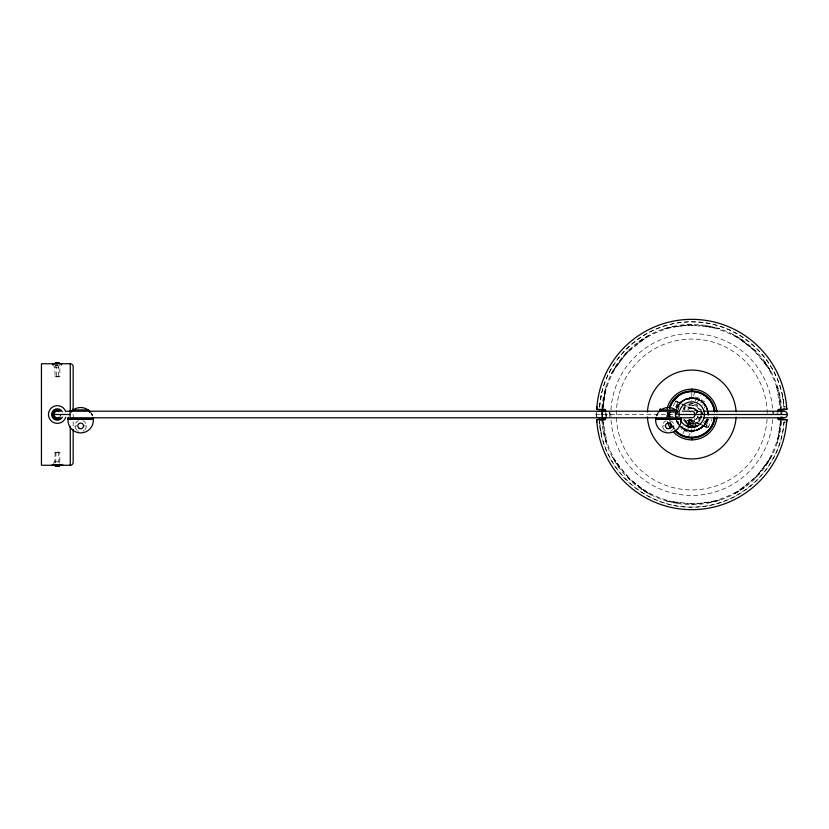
<?xml version="1.0" encoding="UTF-8"?>
<svg xmlns="http://www.w3.org/2000/svg" width="829" height="829" viewBox="0 0 829 829"><rect width="100%" height="100%" fill="white"/><g stroke="black" fill="none" stroke-linecap="round" stroke-linejoin="round"><path stroke-width="0.62" stroke-dasharray="4.14 3.11" d="M669.065 412.935L669.003 416.376L668.941 415.37M675.635 418.137L675.407 412.096A16.601 16.57 -5.2 0 0 675.428 417.07A16.601 16.57 2.3 0 1 675.407 412.096L675.448 417.184A16.601 16.57 0.3 0 1 675.376 412.262M667.718 416.241L667.832 411.63M675.687 413.008L675.697 416.324A16.238 16.207 -6.5 0 1 675.77 412.106L675.884 417.702M686.381 422.925L686.443 421.474L687.542 420.479M689.956 421.619L689.251 423.837M599.429 407.246L599.45 406.884A92.63 92.63 0 0 1 691.769 321.87C738.525 321.113 781.001 360.242 784.089 406.884L784.11 407.246M599.274 419.578C601.077 467.224 644.102 507.949 691.769 507.13A92.63 92.63 0 0 0 784.089 422.116L784.11 421.754M667.884 412.127L667.873 416.686M602.476 411.961L602.227 414.5L602.517 412.054M602.859 408.158L606.082 386.656L602.59 409.443M780.68 420.842L777.447 442.344L780.752 420.831A89.242 89.242 0 0 1 691.127 503.742A89.242 89.242 0 0 1 602.673 419.588M675.252 413.816L675.469 411.681M602.797 409.599L604.952 391.236L602.476 409.599M780.597 420.624L778.586 437.764L780.897 420.624M596.953 416.832L595.989 414.5L596.953 412.168M599.616 406.894C602.351 360.2 645.117 321.124 691.769 321.87A92.63 92.63 0 0 1 784.089 406.884L786.628 406.884M783.923 422.106C781.187 468.799 738.421 507.876 691.769 507.13A92.63 92.63 0 0 1 599.45 422.116L599.429 421.754M602.144 412.054L601.813 414.5L602.206 411.972M599.636 406.946L601.605 393.278M776.856 413.474L777.011 412.707M773.882 412.469L773.644 413.464L773.892 412.427M705.624 422.842L707.127 419.671C704.008 429.992 689.904 434.23 681.656 427.163C686.091 430.707 692.381 431.66 697.676 429.588A17.305 17.305 0 0 0 702.919 426.293A18.404 18.404 0 0 0 704.909 424.189L707.52 419.267M692.391 431.028C700.028 430.593 706.153 425.526 707.873 418.262M707.096 418.759L703.313 425.432L699.894 423.857M707.769 418.707A16.663 16.632 24.8 0 1 704.474 425.09L702.982 426.645L705.738 423.35L707.562 419.412M706.878 420.054L704.422 424.614L699.189 428.873M656.661 415.547L657.107 414.583M60.175 416.148L60.507 415.35M602.144 416.148L602.144 412.852M656.444 415.816L658.071 412.749M781.063 413.65L781.395 412.852M694.329 430.842L697.365 430.064A16.601 16.57 54.8 0 0 705.064 424.344L707.23 420.365M656.547 415.826L657.76 413.453M676.412 409.329L677.915 406.158L676.91 408.272M707.127 419.671C704.93 426.189 698.391 430.893 691.469 430.676M59.439 364.884L58.434 367.174L58.268 377.071M707.324 421.671L708.121 419.951M673.345 405.972L674.941 402.521L677.821 403.858L676.215 407.329M675.645 407.039L677.78 402.438M677.366 407.858L679.5 403.236L675.469 401.371M683.106 409.795L685.231 405.215L696.536 404.189L702.35 412.448M684.246 409.609L685.863 406.117L696.08 405.194L701.987 413.578L684.775 405.671M695.22 391.92L692.992 396.739A17.803 17.803 0 0 1 704.515 402.065L706.743 397.246M690.07 422.199L690.07 422.334A1.907 1.907 0 0 1 687.168 423.888L688.723 420.448M682.92 433.629L685.521 427.992M687.624 423.453L688.723 421.091M697.541 402.013L700.619 395.371M688.319 437.08L690.536 432.261A17.803 17.803 0 0 1 680.961 428.655M701.448 414.738L697.676 422.883L687.459 423.806L684.505 419.619M699.904 420.344L701.489 416.914M706.598 420.956A16.238 16.207 23.5 0 1 704.422 424.572A16.238 16.207 53.5 0 1 697.686 429.546L696.619 430.313M706.992 419.37L704.028 425.764L708.868 428.002M708.38 419.391L705.717 425.142L708.598 426.479M705.759 426.562L708.961 419.661M708.059 427.629L711.79 419.567M706.743 421.515L705.013 424.407L705.655 423.484M676.941 408.044C681.469 395.941 700.267 395.091 705.925 406.676C700.464 395.651 682.982 395.744 677.552 406.728M656.806 414.925L658.309 412.448M688.567 398.272L692.598 397.982C686.018 397.599 679.469 401.537 676.754 407.557L677.283 406.511M657.128 414.531L657.853 413.319M676.754 407.557L680.557 402.355L679.801 403.091M611.501 373.599L618.88 361.548M772.037 455.401L764.659 467.452M55.978 451.929L55.75 461.826L54.341 464.116M706.598 421.816L704.909 424.189A18.331 18.331 0 0 1 702.919 426.303M677.884 405.516L678.526 404.593M696.443 412.997L698.65 411.277L701.945 411.205M680.215 403.568L677.334 407.827A15.906 15.906 0 0 1 680.215 403.568L683.635 405.143M704.992 424.438L701.987 427.505M696.712 412.562L696.619 412.707A3.275 3.254 -89.9 0 0 696.319 413.277M679.117 404.428L683.935 400.345M679.283 403.65L680.609 402.293L679.345 403.588M704.194 425.412L699.831 428.945L703.458 426.199A17.005 16.974 54.8 0 1 698.795 429.474C693.117 432.168 685.997 431.246 681.179 427.204M52.486 364.884L54.776 367.174L55.149 377.071L59.854 376.687L59.854 367.174L61.367 365.651M53.253 463.349L54.776 461.826L55.16 451.929L59.843 452.313L59.843 461.826L61.367 463.349M686.692 425.598L689.231 423.07L694.308 423.07L696.847 425.598M701.738 416.811L699.386 417.795L697.023 416.811M628.662 351.392L646.827 336.667L650.869 334.232M754.877 477.608L736.701 492.333L732.67 494.768M680.526 402.863L685.863 399.412L692.07 398.324M683.428 428.355L689.376 430.5A16.238 16.207 83.5 0 0 697.686 429.546L703.002 426.137L699.593 428.655M680.081 402.801C683.852 399.06 689.355 397.298 694.588 398.2C697.168 396.998 707.023 405.951 702.132 401.609L702.805 402.189M703.458 426.199L698.505 429.609L693.686 430.925L700.391 428.614M639.314 342.304L646.827 336.667L638.817 341.61M744.224 486.696L736.701 492.333L744.722 487.39M681.583 401.464L689.2 398.158M701.945 427.536L697.572 429.982A16.601 16.57 -89.7 0 1 689.541 431.007A16.601 16.57 -65 0 1 681.925 427.795L686.029 430.013L690.65 430.997L689.531 430.883M689.345 423.774L688.826 424.065M683.707 400.055L680.443 402.448L686.07 398.977A16.601 16.57 -87.7 0 1 695.531 398.397L701.676 401.257L695.448 398.376L696.277 398.583M699.852 428.51L700.401 428.189M697.686 429.546L700.194 428.334M698.505 429.609L697.365 430.064A16.601 16.57 84.8 0 1 688.008 430.603L680.723 426.811A16.601 16.57 -65.3 0 0 688.008 430.603L684.713 429.463L689.801 430.925L694.443 430.821L689.801 430.925L692.661 431.018L690.94 431.018M686.163 398.936L685.966 399.018A16.601 16.57 -89.7 0 1 694.008 398.117A16.601 16.57 -65 0 1 701.655 401.091L705.935 405.972L702.681 402.075M698.65 411.277L700.702 411.474L702.153 412.707A3.275 3.254 -89.9 0 1 702.443 413.277M663.925 328.823L677.676 325.517M719.613 500.177L705.862 503.483M687.852 398.811L694.163 398.5L700.111 400.645M695.686 430.189L689.376 430.5M687.801 420.407L688.547 420.407M688.536 424.137L687.801 424.137L689.541 420.945M689.096 398.179L692.598 397.982M687.003 424.811L695.8 424.013M55.761 364.884L58.123 364.884M55.73 365.651L57.978 365.651M54.776 367.174L59.854 367.174M54.776 376.687L59.854 376.687M694.308 408.345L689.231 408.345L693.8 407.837L694.308 410.801M668.879 412.593L677.821 412.593M595.989 414.5L678.309 414.5M668.879 416.407L677.935 416.407M699.386 417.795L701.945 417.795M784.089 422.116L786.628 422.116M690.971 425.598L692.567 425.598M74.973 425.919L76.879 425.919M83.542 425.919L86.392 425.919M662.63 425.919L664.537 425.919M671.2 425.919L674.05 425.919M54.776 452.313L59.843 452.313M54.776 461.826L59.843 461.826M695.531 398.397L692.37 397.972L694.008 398.117M689.365 430.862L691.168 431.028M602.756 408.137A89.242 89.242 0 0 1 691.769 325.258L715.033 327.683L719.613 328.823M691.769 503.742L668.506 501.317L663.925 500.177M692.889 398.003L694.174 398.138M705.728 326.357L715.033 327.683L705.862 325.517M677.811 502.643L668.506 501.317L677.676 503.483M695.448 398.376L698.598 399.443M696.225 398.956C701.666 400.521 706.142 405.049 707.458 410.583M687.314 430.044L681.697 427.153M700.971 400.759L701.603 401.205A16.601 16.57 -35.2 0 1 707.324 408.894L706.816 408.573A16.238 16.207 -36.5 0 0 701.842 401.847A16.238 16.207 -66.5 0 0 694.163 398.5M675.977 400.904L702.785 413.308M675.096 400.915L702.629 413.65M675.956 412.78L678.236 413.837M690.775 419.629L698.754 423.329M704.598 426.033L706.007 426.676M690.101 419.598L708.494 428.106M673.231 412.22L677.635 414.251M688.795 419.412L707.551 428.096M700.401 411.36L701.738 412.189L701.241 411.775M732.67 334.232L744.722 341.61M650.869 494.768L638.817 487.39M681.407 427.391L680.526 426.634L683.055 428.552L681.863 427.743A16.601 16.57 -63.1 0 0 688.008 430.603M754.877 351.392L769.602 369.558L772.037 373.599M628.662 477.608L613.937 459.442L611.501 455.401M676.63 421.018L677.656 423.122L676.277 420.303L679.718 425.826L676.246 420.199M703.396 403.267L706.857 408.593L707.862 413.174M678.764 424.717L677.604 423.028L679.718 425.826M763.965 362.045L769.602 369.558L764.659 361.548M619.574 466.955L613.937 459.442L618.88 467.452M678.951 424.251L677.614 422.324L679.614 425.215M683.365 419.65L686.277 423.774M678.661 424.189A16.238 16.207 -36.5 0 1 676.619 420.5L678.764 424.116M704.93 404.49L705.935 405.972L703.821 403.174L707.728 410.158M91.988 414.448L90.952 412.749A12.694 12.694 0 0 1 92.402 415.35L92.361 415.547M58.641 451.929L58.88 461.826L60.289 464.116M706.215 406.438L705.883 405.878L707.334 408.894L706.049 406.158M91.895 414.521L91.2 413.35L92.32 415.433M91.915 414.583L92.475 415.816M676.713 420.427L677.935 422.935M676.661 421.08L677.49 422.842M91.781 414.054L92.589 415.816M55.18 364.884L56.185 367.174L56.362 377.071M707.292 408.801L706.961 407.961L707.334 408.894M702.318 412.997L702.619 413.889M609.626 412.386L609.657 416.531L609.647 412.427M777.447 386.656L780.752 400.407M606.082 442.344L602.787 428.593M602.434 417.008L601.989 414.5L602.289 417.039M602.88 419.515L606.89 442.075M776.638 386.925L780.462 409.485M780.887 411.992L781.312 414.5M707.893 410.863L708.235 413.008A17.005 16.974 -5.2 0 0 708.039 411.578M599.636 422.054L601.605 435.722M676.081 418.417L675.594 414.199L675.79 416.541M782.431 395.516L784.255 409.422M602.735 420.842L603.626 428.458M779.913 400.542L780.68 408.158M707.842 412.676L707.966 414.117M707.748 412.459L707.945 414.801M675.252 413.671L675.386 416.003L675.283 413.163M778.058 412.562L778.058 413.484M694.308 418.158L694.308 423.07M693.604 425.982L693.604 422.603L689.935 422.603L689.935 425.982M692.681 422.603L692.681 425.982M691.769 392.708L691.769 400.469M691.769 419.381L691.769 425.982M691.769 428.531L691.769 436.292M690.858 422.603L690.858 425.982M689.231 419.381L689.231 423.07M605.502 412.168L605.502 416.832M73.17 414.5L73.17 428.065M57.077 363.133L57.077 365.651M91.159 413.184A5.658 2.228 61.4 0 1 92.485 415.526M82.869 420.645A5.71 5.71 0 0 1 84.724 429.961M84.04 430.541A5.71 5.71 0 0 1 82.869 431.194M78.496 431.194A5.71 5.71 0 0 1 77.511 430.665M76.651 429.961A5.71 5.71 0 0 1 78.496 420.645M657.055 415.557A5.876 1.959 -63.9 0 1 657.894 413.878M670.526 420.645A5.71 5.71 0 0 1 672.381 429.961M671.697 430.541A5.71 5.71 0 0 1 670.526 431.194M666.153 431.194A5.71 5.71 0 0 1 664.982 430.541M664.298 429.961A5.71 5.71 0 0 1 666.153 420.645M656.62 415.35A12.694 12.694 0 0 1 657.791 413.163M702.122 416.334A3.295 3.295 0 0 1 696.64 416.334M696.339 413.236A3.295 3.295 0 0 1 702.515 413.484M781.042 413.484A3.295 3.212 -90 0 1 781.239 412.997M60.455 415.516A3.295 3.295 0 0 1 59.989 416.438M602.041 412.562A3.295 3.212 -90 0 1 602.041 416.438M596.839 416.438A3.295 3.212 -90 0 1 596.839 412.562M698.101 416.562A6.663 6.663 0 0 1 687.054 419.215M687.852 409.111A6.663 6.663 0 0 1 698.35 413.453M772.545 419.578A80.931 80.931 0 0 1 648.765 483.058A80.931 80.931 0 0 1 652.04 343.994A80.931 80.931 0 0 1 772.69 413.236M767.063 419.236A75.439 75.439 0 0 1 651.677 478.406A75.439 75.439 0 0 1 654.734 348.771A75.439 75.439 0 0 1 767.198 413.319M781.643 420.8A90.092 90.092 0 0 1 691.769 504.592A90.092 90.092 0 0 1 601.895 420.8M601.895 408.2A90.092 90.092 0 0 1 691.769 324.408A90.092 90.092 0 0 1 781.643 408.2M602.559 417.039A89.242 89.242 0 0 1 602.559 411.961M691.769 325.258A89.242 89.242 0 0 1 780.783 408.137M666.879 419.453A25.378 25.378 0 0 1 666.516 412.013M668.319 416.966A23.585 23.585 0 0 1 668.319 412.034M705.303 420.759A3.492 3.492 0 0 1 703.334 422.572M699.572 421.66A3.492 3.492 0 0 1 699.977 416.552M699.697 420.78A2.86 2.86 0 0 1 701.147 416.614M677.915 409.567A3.492 3.492 0 0 1 679.707 406.656M683.78 407.143A3.492 3.492 0 0 1 684.889 409.578M678.547 409.588A2.86 2.86 0 0 1 678.816 408.51M683.842 408.22A2.86 2.86 0 0 1 684.226 409.267M678.402 404.562A16.601 16.57 54.8 0 1 686.08 398.842M708.225 411.93A16.601 16.57 2.3 0 0 707.417 408.79A16.601 16.57 -5.2 0 1 708.412 415.319M679.044 404.324A16.238 16.207 53.5 0 1 685.77 399.35M676.827 407.992A16.238 16.207 23.5 0 1 679.003 404.376M689.324 430.614A16.238 16.207 -66.5 0 1 681.645 427.267M685.832 399.319A16.238 16.207 83.5 0 1 694.153 398.376M707.717 418.883A16.539 16.539 0 0 1 675.936 419.298M675.594 417.93A16.539 16.539 0 0 1 675.749 410.396M676.671 407.744A16.539 16.539 0 0 1 707.645 409.858M707.997 411.298A16.539 16.539 0 0 1 708.298 413.868L708.09 411.826A16.601 16.57 0.3 0 1 708.422 415.101M674.278 429.184A22.839 22.839 0 0 1 672.278 426.407M670.599 423.059A22.839 22.839 0 0 1 669.449 419.37M669.366 418.946A22.839 22.839 0 0 1 669.335 410.231M667.801 417.07A24.114 24.114 0 0 1 667.749 412.448M681.832 427.868A16.601 16.57 -35.2 0 1 680.64 426.894M679.614 425.899A16.601 16.57 -35.2 0 1 676.184 420.376M695.583 398.283A16.601 16.57 -63.1 0 1 701.728 401.143M697.376 430.178A16.601 16.57 -87.7 0 1 688.018 430.728M678.847 424.831A16.601 16.57 -40.7 0 1 676.205 420.096M706.609 420.23A15.906 15.906 0 0 1 703.313 425.432M691.168 425.236A1.907 1.907 0 0 1 692.329 425.37M683.044 426.572A3.803 3.803 0 0 1 681.604 426.572M678.847 424.407A3.803 3.803 0 0 1 678.723 421.578M684.267 419.567A3.803 3.803 0 0 1 686.091 422.344L689.469 423.899A3.803 3.803 0 0 1 694.681 424.956M694.816 429.018A3.803 3.803 0 0 1 687.852 428.075M693.293 403.298A1.907 1.907 0 0 1 690.505 403.081M702.515 404.77A1.907 1.907 0 0 1 702.878 405.236M700.495 402.428A3.803 3.803 0 0 1 704.505 408.086M701.624 409.951A3.803 3.803 0 0 1 697.448 406.656L694.07 405.101A3.803 3.803 0 0 1 688.858 404.044M688.723 399.982A3.803 3.803 0 0 1 695.686 400.925M687.168 423.888A1.907 1.907 0 0 1 687.272 420.593L687.314 420.572A1.907 1.907 0 0 1 690.07 422.334M697.935 415.992A6.342 6.342 0 0 1 688.029 419.629M687.852 409.516A6.342 6.342 0 0 1 698.039 413.516M689.552 403.298A11.419 11.419 0 0 1 693.127 403.163M674.879 428.925A22.207 22.207 0 0 1 672.993 426.355M669.645 416.376A22.207 22.207 0 0 1 669.687 412.127M669.967 412.593L669.967 416.407A21.886 21.886 0 0 1 669.967 412.593M606.755 414.479L606.465 416.521L606.445 412.417L606.755 414.479M619.574 362.045L613.937 369.558L628.216 350.947L619.574 362.045M769.602 459.442L755.323 478.053L769.602 459.442M677.811 326.357L668.506 327.683L691.769 324.626L677.811 326.357M715.033 501.317L691.769 504.374L715.033 501.317M744.224 342.304L736.701 336.667L755.323 350.947L744.224 342.304M646.827 492.333L628.216 478.053L646.827 492.333M707.655 411.298L706.857 408.593L707.655 411.298M687.479 423.37A1.306 1.306 0 0 0 689.469 422.324A1.306 1.306 0 0 0 687.573 421.122A1.306 1.306 0 0 0 687.479 423.37"/><path stroke-width="1.24" d="M786.794 419.671L778.016 419.578M786.773 408.904L786.628 406.884A95.169 95.169 0 0 0 691.769 319.331A95.169 95.169 0 0 0 596.911 406.884L596.735 409.402L605.522 409.422M786.742 420.531L786.804 419.578M596.745 409.225L596.776 408.676M786.794 419.764L786.628 422.116A95.169 95.169 0 0 1 691.769 509.669A95.169 95.169 0 0 1 596.911 422.116L596.88 421.754M596.807 408.2L596.911 406.884M786.731 420.8L786.628 422.116M68.051 419.049L93.314 419.049L68.051 419.07L68.392 417.505M655.708 419.049L680.972 419.049L655.708 419.07L655.957 417.464L655.78 418.407M68.175 418.946L68.133 418.303M655.832 418.946L656.071 417.412M655.853 418.676L656.081 417.381M713.966 420.448L714.432 416.883M68.247 418.324L68.424 417.381M606.134 417.401L603.543 419.578L605.678 418.199M777.405 411.598L779.985 409.422L777.861 410.801M669.728 408.127A22.943 22.943 0 0 1 673.904 400.106L678.91 395.506A22.943 22.943 0 0 1 714.422 410.915A22.849 22.849 0 0 0 669.77 408.303M71.367 411.588L73.366 409.837L71.356 411.868M673.904 400.106L678.91 395.506M71.221 411.754L73.232 409.94M658.879 411.754L661.024 409.837L659.014 411.868M56.631 363.133L55.73 363.454A9.461 8.487 -90 0 1 56.641 363.454A9.782 4.332 90 0 1 57.543 363.133L59.367 363.454A9.782 8.777 -90 0 0 57.543 363.133L55.73 363.454A9.782 4.332 -90 0 1 56.631 363.133A9.782 8.777 90 0 0 54.807 363.454L55.263 363.454A9.782 8.777 -90 0 1 57.077 363.133L57.978 363.454A9.461 8.487 90 0 1 58.89 363.454L57.989 363.133A9.782 4.332 90 0 1 58.89 363.454L57.978 363.454A9.782 4.332 90 0 0 57.077 363.133L55.709 363.247M694.764 425.919C702.909 427.101 680.63 427.111 688.775 425.919M697.158 425.982L691.769 427.194L687.282 426.375M695.583 426.603L696.246 426.375M53.512 464.623A9.793 7.71 -90 0 0 55.315 465.556A9.782 6.031 90 0 0 56.6 465.867L55.315 465.556A9.461 7.451 -90 0 0 56.144 465.546L59.626 465.546L58.02 465.867A9.782 6.031 -90 0 0 59.273 465.546A9.793 7.71 -90 0 0 61.108 464.623M58.206 465.753L59.626 465.546A9.782 7.699 -90 0 1 58.02 465.867M56.165 363.247L55.035 363.444A9.461 4.186 90 0 1 55.263 363.454M55.222 363.744L41.45 363.744L41.45 465.256L70.258 465.256A2.922 2.922 0 0 0 73.17 462.333L73.17 429.287M51.823 465.204L52.393 465.152M52.393 465.152L53.149 465.09M54.061 465.038L57.315 464.945M55.315 465.556L55.626 465.546A9.782 7.699 -90 0 0 57.222 465.867L58.476 465.546A9.461 7.451 90 0 0 59.273 465.546L59.367 465.556A9.461 5.834 90 0 1 58.994 465.546L58.476 465.546A9.782 6.031 90 0 1 57.222 465.867L55.626 465.546A9.461 5.834 -90 0 1 55.315 465.556L55.004 465.546A9.782 7.699 -90 0 0 56.6 465.867L55.315 465.556L56.144 465.546A9.782 6.031 -90 0 0 57.398 465.867A9.782 7.699 90 0 0 58.994 465.546L59.305 465.556M58.983 363.744L70.258 363.744A2.922 2.922 0 0 1 73.17 366.667L73.17 409.837M52.486 364.377L53.854 364.377M783.426 409.422L784.244 409.08M786.016 409.422L786.794 409.329M778.016 409.422L786.783 409.08M73.398 409.93L87.967 409.93M661.055 409.93L675.625 409.93M66.724 411.205L679.075 411.205L679.075 417.795L70.009 417.795L70.009 411.205M682.36 411.205L690.07 411.205M703.23 411.205L784.099 411.205M51.616 414.5L52.88 414.5M58.973 417.36A3.295 3.295 0 0 1 54.02 414.5L70.009 414.5M679.075 414.5L787.55 414.5M682.36 417.795L690.07 417.795M703.23 417.795L784.099 417.795M596.911 422.116L596.735 419.578L597.522 419.578M604.382 419.578L599.305 420.002M780.959 419.578L783.426 419.578M783.695 419.578L786.016 419.578M596.735 419.578L605.522 419.578M686.692 425.982L688.785 425.982M695.355 425.982L696.847 425.982M58.455 363.247L59.367 363.454A9.461 4.186 -90 0 1 59.584 363.444L59.812 363.454A9.782 8.777 90 0 0 57.989 363.133M58.444 464.955L63.273 465.256M60.507 465.028L61.512 465.1M686.485 426.033L689.687 427.018M688.764 426.831L686.775 426.168M677.656 411.598L675.656 409.837L677.676 411.868M88.237 410.272L89.998 411.598M675.718 410.158L676.495 410.738L675.853 409.982M88.061 410.158L88.527 410.49L88.143 409.94M88.257 410.293L90.019 411.868M88.599 410.293L89.408 411.257M88.506 410.22L90.143 411.754M677.801 411.754L676.723 410.935M676.671 410.635L677.065 411.257M777.871 418.22L779.985 419.578L777.415 417.433M605.667 410.78L603.543 409.422L606.123 411.567M680.827 418.676L680.599 417.381L680.899 418.365M93.003 417.671L93.314 419.049M93.014 417.712L93.294 418.769M93.076 417.464L93.314 418.946M93.097 418.127L93.169 418.676M680.733 418.013L680.858 418.946M713.966 408.552L714.432 412.117M786.762 408.687L786.794 409.236M691.769 389.122L691.769 390.915M691.769 438.085L691.769 439.878M70.258 363.744L70.258 411.101M70.258 426.313L70.258 465.256M93.128 417.733A12.694 12.694 0 0 1 80.682 432.904A12.694 12.694 0 0 1 68.237 417.733M71.709 411.236A12.694 12.694 0 0 1 89.656 411.236M93.428 418.199A4.435 0.674 70.1 0 1 93.449 418.728M89.511 411.899A6.839 1.959 55.9 0 1 89.822 412.22M72.403 409.453A4.891 1.834 -59.9 0 1 73.574 409.754M680.785 417.733A12.694 12.694 0 0 1 668.34 432.904A12.694 12.694 0 0 1 655.894 417.733M659.366 411.236A12.694 12.694 0 0 1 677.314 411.236M681.086 418.199A4.435 0.674 70.1 0 1 681.106 418.728M677.169 411.899A6.839 1.959 55.9 0 1 677.48 412.22M659.729 409.339A5.026 1.896 -60.7 0 1 661.169 409.536M660.06 409.453A4.891 1.834 -59.9 0 1 661.231 409.754M679.697 410.583A12.694 12.694 0 0 1 699.034 404.096A12.694 12.694 0 0 1 699.603 424.479A12.694 12.694 0 0 1 679.935 419.08M782.638 411.557A3.295 3.212 -90 0 1 787.312 414.5A3.295 3.212 -90 0 1 782.638 417.443M54.02 414.5A3.295 3.295 0 0 1 58.973 411.64M597.978 411.557A3.295 3.212 -90 0 1 600.901 411.557M600.901 417.443A3.295 3.212 -90 0 1 597.978 417.443M690.267 411.557A3.295 3.295 0 0 1 695.065 414.5A3.295 3.295 0 0 1 690.267 417.443M59.584 363.444A9.793 8.787 90 0 1 61.636 364.377M52.983 364.377A9.793 8.787 -90 0 1 55.035 363.444M62.413 417.091A5.71 5.71 0 0 1 53.73 418.935A5.71 5.71 0 0 1 53.73 410.065A5.71 5.71 0 0 1 62.413 411.909M60.465 417.64A4.446 4.446 0 0 1 54.186 417.64A4.446 4.446 0 0 1 54.186 411.36A4.446 4.446 0 0 1 60.465 411.36M65.771 417.246A8.881 8.881 0 0 1 52.103 421.681A8.881 8.881 0 0 1 52.103 407.319A8.881 8.881 0 0 1 65.771 411.754M676.236 431.381A22.943 22.943 0 0 0 714.422 418.085A22.849 22.849 0 0 1 675.086 430.116M672.05 426.044A22.849 22.849 0 0 1 670.557 422.997M781.83 417.018A90.092 90.092 0 0 1 781.716 419.64M601.823 419.64A90.092 90.092 0 0 1 601.709 417.018M601.709 411.982A90.092 90.092 0 0 1 601.823 409.36M781.716 409.36A90.092 90.092 0 0 1 781.83 411.982M780.97 417.039A89.242 89.242 0 0 1 780.866 419.588M602.673 419.588A89.242 89.242 0 0 1 602.559 417.039M602.559 411.961A89.242 89.242 0 0 1 602.673 409.412M780.866 409.412A89.242 89.242 0 0 1 780.97 411.961M736.111 416.987A44.414 44.414 0 0 1 691.769 458.914A44.414 44.414 0 0 1 647.428 416.987M647.428 412.013A44.414 44.414 0 0 1 691.769 370.086A44.414 44.414 0 0 1 736.111 412.013M717.023 416.987A25.378 25.378 0 0 1 673.822 432.448M670.671 428.603A25.378 25.378 0 0 1 667.48 421.868M667.096 408.573A25.378 25.378 0 0 1 717.023 412.013M715.064 418.189A23.585 23.585 0 0 1 675.096 431.173M671.987 427.349A23.585 23.585 0 0 1 669.749 422.945M669.335 407.215A23.585 23.585 0 0 1 715.064 410.811M79.252 428.396A2.86 2.86 0 0 0 83.542 425.919A2.86 2.86 0 0 0 79.252 423.443A2.86 2.86 0 0 0 79.252 428.396M666.91 428.396A2.86 2.86 0 0 0 671.2 425.919A2.86 2.86 0 0 0 666.91 423.443A2.86 2.86 0 0 0 666.91 428.396"/></g></svg>
